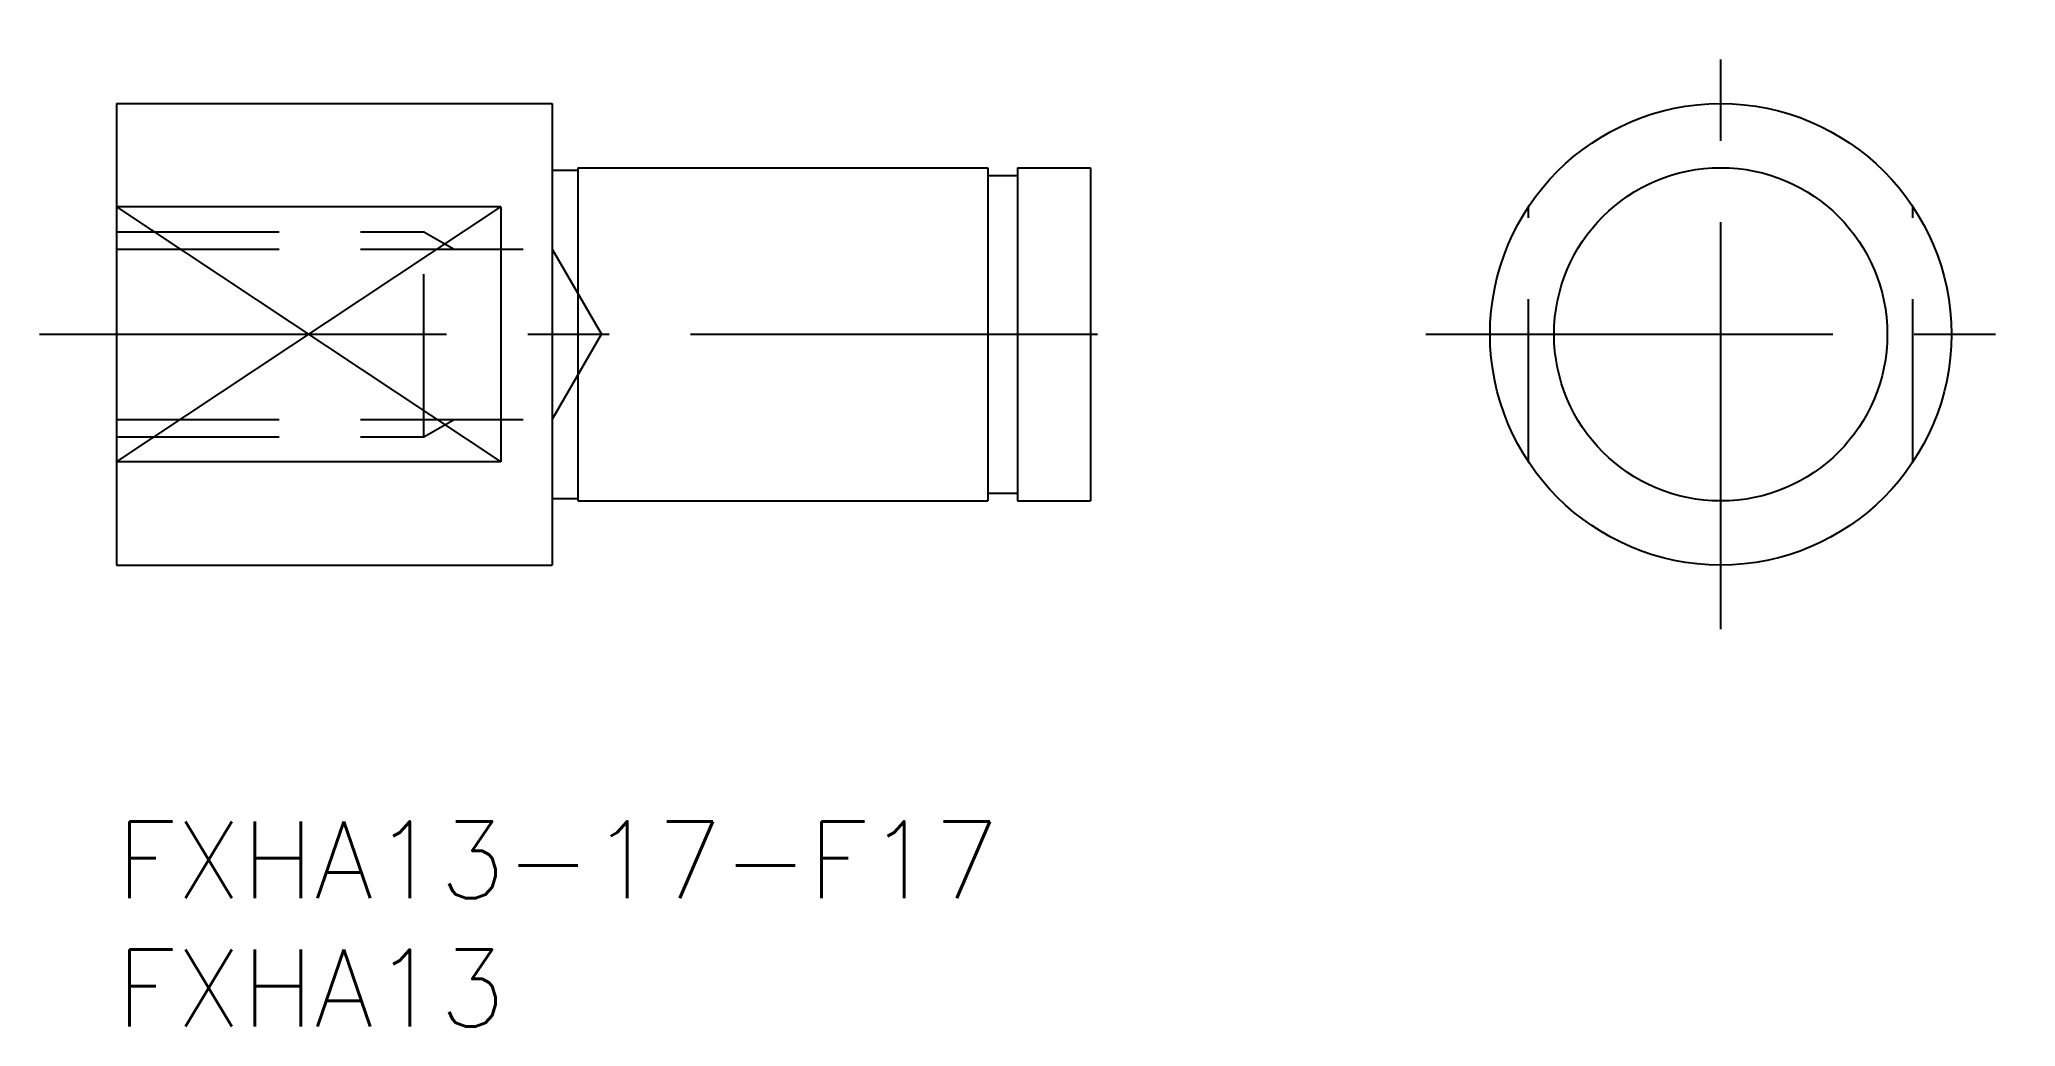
# Model space of a CAD drawing. Extents: x -3 to 74.1, y -8 to 30.5.
import ezdxf

# ---------------------------------------------------------------- set-up
doc = ezdxf.new("R2010")
doc.units = 0
doc.header["$LTSCALE"] = 0.5
doc.linetypes.add('CENTER', pattern=[50.8, 31.75, -6.35, 6.35, -6.35])
doc.linetypes.add('DASHED', pattern=[19.05, 12.7, -6.35])
for name, color, linetype in [('MSM_CENTER', 1, 'CENTER'), ('MSM_CONTINUOUS', 7, 'CONTINUOUS'), ('MSM_DASHED', 4, 'DASHED'), ('MSM_NARROW', 5, 'CONTINUOUS'), ('MSM_PART_NUMBER', 7, 'CONTINUOUS')]:
    doc.layers.add(name, color=color, linetype=linetype)
doc.styles.get("Standard").update_dxf_attribs({"font": 'txt.shx', "height": 3, "bigfont": 'bigfont.shx'})

# ---------------------------------------------------------------- blocks, each defined once
blk = doc.blocks.new('*U6')
at = {"layer": 'MSM_PART_NUMBER'}
blk.add_text('FXHA13-17-F17', height=3, dxfattribs=at).set_placement((0, -3))
blk = doc.blocks.new('*U7')
at = {"layer": 'MSM_PART_NUMBER'}
blk.add_text('FXHA13', height=3, dxfattribs=at).set_placement((0, -8))

msp = doc.modelspace()

# ---------------------------------------------------------------- linework, layer by layer
at = {"layer": 'MSM_CENTER'}
for p, q in [((62.59, 7.5), (62.59, 30.5)), ((-3, 19), (41.171, 19)), ((51.09, 19), (74.09, 19))]:
    msp.add_line(p, q, dxfattribs=at)
at = {"layer": 'MSM_CONTINUOUS'}
for p, q in [((0, 28), (0, 10)), ((0, 28), (17, 28)), ((17, 28), (17, 10)), ((18, 25.5), (34, 25.5)), ((18, 25.5), (18, 12.5)), ((34, 25.5), (34, 12.5)), ((35.15, 25.5), (38, 25.5)), ((35.15, 25.5), (35.15, 12.5)), ((38, 25.5), (38, 12.5)), ((17, 25.4), (18, 25.4)), ((34, 25.2), (35.15, 25.2)), ((15, 23.975), (0, 23.975)), ((15, 23.975), (15, 14.025)), ((15, 14.025), (0, 14.025)), ((17, 12.6), (18, 12.6)), ((18, 12.5), (34, 12.5)), ((34, 12.8), (35.15, 12.8)), ((35.15, 12.5), (38, 12.5)), ((0, 10), (17, 10))]:
    msp.add_line(p, q, dxfattribs=at)
for radius in [9, 6.5]:
    msp.add_circle((62.59, 19), radius, dxfattribs=at)
at = {"layer": 'MSM_DASHED'}
for p, q in [((55.09, 14.025), (55.09, 23.975)), ((70.09, 14.025), (70.09, 23.975)), ((0, 23), (12, 23)), ((12, 15), (12, 23)), ((12, 23), (13.172, 22.323)), ((0, 22.323), (17, 22.323)), ((17, 22.323), (18.919, 19)), ((17, 15.676), (18.919, 19)), ((0, 15.676), (17, 15.676)), ((12, 15), (13.172, 15.676)), ((0, 15), (12, 15))]:
    msp.add_line(p, q, dxfattribs=at)
at = {"layer": 'MSM_NARROW'}
for p, q in [((0, 23.975), (15, 14.025)), ((0, 14.025), (15, 23.975))]:
    msp.add_line(p, q, dxfattribs=at)

# ---------------------------------------------------------------- block references
at = {"layer": 'MSM_CONTINUOUS'}
for name in ['*U6', '*U7']:
    msp.add_blockref(name, (0, 0), dxfattribs=at)

doc.saveas('drawing.dxf')
